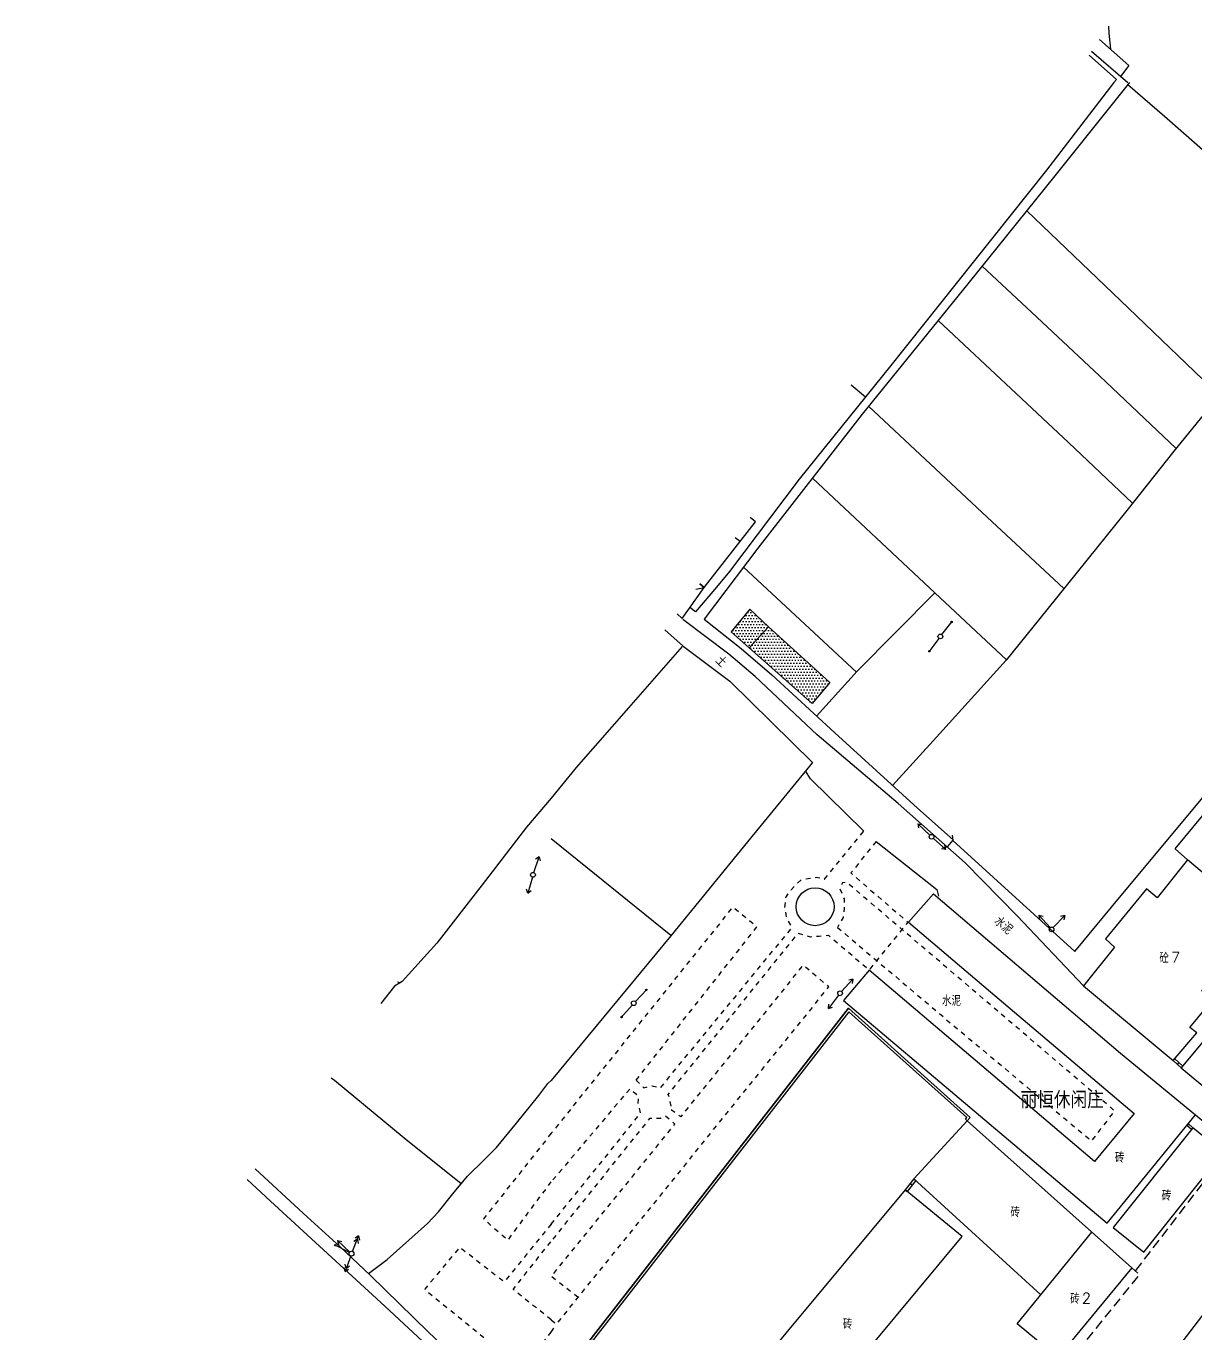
# Model space of a CAD drawing. Extents: x 5235 to 6165, y 11896 to 12757.
# Drawn here: x 5444.9 to 5567.7, y 12118.7 to 12255.9 of the extents above; entities that cross this region are included whole.
import ezdxf
from ezdxf.enums import TextEntityAlignment as Align

# ---------------------------------------------------------------- set-up
doc = ezdxf.new("R2010")
doc.units = 0
doc.header["$LTSCALE"] = 0.5
doc.linetypes.add('X5', pattern=[3, 2, -1])
doc.linetypes.add('X6', pattern=[2, 1, -1])
doc.layers.get('0').update_dxf_attribs({"linetype": 'CONTINUOUS'})
for name, color, linetype in [('DLSS', 4, 'CONTINUOUS'), ('DMTZ', 3, 'CONTINUOUS'), ('GXYZ', 2, 'CONTINUOUS'), ('JMD', 6, 'CONTINUOUS'), ('SXSS', 5, 'CONTINUOUS'), ('ZJ', 7, 'CONTINUOUS')]:
    doc.layers.add(name, color=color, linetype=linetype)
doc.styles.add('HZ', font='rs.shx', dxfattribs={"width": 0.8, "bigfont": 'hztxt.shx'})
doc.linetypes.add('10421', pattern='A,2,[150,AAA.SHX,S=1,R=0,X=0,Y=1],1e-11', length=2)
doc.linetypes.add('10422', pattern='A,2,[150,AAA.SHX,S=1,R=0,X=0,Y=1],2,[177,AAA.SHX,S=1,R=0,X=0,Y=0.8],1e-09', length=4)
doc.linetypes.add('G677', pattern='A,10,[241,XYH_TOWN.SHX,S=0.5,R=0,X=0,Y=-0.5],0', length=10)
pattern_1 = [(0, (0, 0), (0.15625, 0.3125), [0, -0.3125])]

# ---------------------------------------------------------------- blocks, each defined once
blk = doc.blocks.new('G603')
for p, q in [((0.5, 0), (4, 0)), ((4, 0), (3.24, -0.5)), ((4, 0), (3.27, 0.5))]:
    blk.add_line(p, q)
blk.add_circle((0, 0), 0.5)
blk = doc.blocks.new('G601')
for p, q in [((0.5, 0), (4, 0)), ((3.28, -0.02), (2.55, 0.48)), ((4, 0), (3.24, -0.5)), ((4, 0), (3.27, 0.5)), ((3.28, -0.02), (2.51, -0.51))]:
    blk.add_line(p, q)
blk.add_circle((0, 0), 0.5)
blk = doc.blocks.new('G611')
h = blk.add_hatch(color=256)
edge = h.paths.add_edge_path()
edge.add_arc((3.85, 0), 0.15, 0, 360)
blk.add_line((0.5, 0), (4, 0))
for centre, radius in [((0, 0), 0.5), ((3.85, 0), 0.15)]:
    blk.add_circle(centre, radius)

msp = doc.modelspace()

# ---------------------------------------------------------------- hatches: boundary and pattern name
at = {"layer": 'SXSS'}
h = msp.add_hatch(dxfattribs=at)
h.set_pattern_fill('DOTS,N', color=256, scale=5, style=0)
h.set_pattern_definition(pattern_1)
h.paths.add_polyline_path([(5518.89, 12192.34), (5520.79, 12190.66), (5522.82, 12192.87), (5520.85, 12194.71)])
h = msp.add_hatch(dxfattribs=at)
h.set_pattern_fill('DOTS,N', color=256, scale=5, style=0)
h.set_pattern_definition(pattern_1)
h.paths.add_polyline_path([(5522.82, 12192.87), (5529.25, 12187.04), (5527.38, 12184.83), (5520.79, 12190.66)])

# ---------------------------------------------------------------- linework, layer by layer
at = {"flags": 128}
for points in [[(5558.5, 12255.93), (5558.54, 12255.18), (5558.7, 12253.51)], [(5580.95, 12231.77), (5580.18, 12232.57), (5573.72, 12238.12), (5568.36, 12242.95), (5564.38, 12246.43), (5560.52, 12249.76)], [(5549.92, 12236.55), (5560.6, 12226.32), (5570.14, 12217.15)], [(5581.34, 12230.75), (5578.03, 12226.72), (5570.13, 12217.14), (5565.38, 12211.3), (5560.43, 12205.1), (5552.02, 12194.65), (5547.75, 12189.36), (5540.46, 12181.29), (5535.82, 12176.22)], [(5565.61, 12211.58), (5557.56, 12219.23), (5549.91, 12226.38), (5545.23, 12230.73)], [(5540.61, 12225.02), (5554.32, 12212.23), (5561.02, 12205.84)], [(5531.48, 12218.28), (5532.98, 12217)], [(5553.83, 12196.9), (5545.78, 12204.4), (5533.31, 12216.02)], [(5542.17, 12170.44), (5554.96, 12158.8), (5558.82, 12163.45), (5568.05, 12174.53), (5572.32, 12179.64), (5580.4, 12189.27), (5589.85, 12200.71), (5600.55, 12213.69), (5598.28, 12215.72)], [(5527.43, 12208.49), (5540.27, 12196.43)], [(5532.04, 12188.12), (5520.18, 12199.12)], [(5527.85, 12183.51), (5532.12, 12188.21), (5540.27, 12196.43), (5547.79, 12189.42)], [(5527.42, 12178.62), (5520.6, 12170.29), (5512.54, 12160.45), (5500, 12145.24)], [(5532.81, 12171.43), (5527.21, 12176.92), (5526.7, 12177.75)], [(5512.57, 12160.48), (5500, 12170.61)], [(5483.84, 12155.6), (5484.18, 12155.53)], [(5490.55, 12134.4), (5484.54, 12139.21), (5477.23, 12145.23), (5476.89, 12145.49)], [(5480.81, 12124.98), (5482.76, 12126.44), (5487.02, 12130.25), (5488.17, 12131.47), (5489.67, 12133.35), (5491.22, 12135.2), (5492.95, 12136.93), (5494.25, 12138.23), (5496.36, 12140.76), (5498.69, 12143.69), (5499.65, 12144.92), (5500, 12145.24)]]:
    msp.add_lwpolyline(points, dxfattribs=at)
for points in [[(5518.89, 12192.34), (5520.79, 12190.66), (5522.82, 12192.87), (5520.85, 12194.71)], [(5522.82, 12192.87), (5529.25, 12187.04), (5527.38, 12184.83), (5520.79, 12190.66)]]:
    msp.add_lwpolyline(points, close=True, dxfattribs=at)
msp.add_circle((5527.7, 12163.49), 1.99)
at = {"layer": 'DLSS', "flags": 128}
for points in [[(5557.56, 12254.53), (5560.64, 12251.8), (5559.76, 12250.66)], [(5517.34, 12197.02), (5515.16, 12194.43), (5514.55, 12194.89)], [(5555.87, 12155.2), (5548.93, 12162.53), (5543.47, 12168.1), (5536.42, 12174.31), (5527.9, 12181.54), (5521.42, 12187.65), (5518.65, 12190.01), (5513.83, 12193.64)], [(5511.94, 12192.57), (5513.84, 12190.83), (5518.74, 12187.16), (5527.42, 12178.62)], [(5541.09, 12169.72), (5541.59, 12169.76), (5542.19, 12170.49), (5542.13, 12170.99)], [(5534.12, 12170.35), (5540.48, 12165.3), (5540.66, 12164.59)], [(5567.62, 12141.64), (5573.57, 12136.74), (5576.55, 12134.3), (5576.86, 12133.68), (5577.04, 12133.28), (5577, 12132.39), (5576.6, 12131.55), (5570.1, 12122.86), (5560.62, 12110.48), (5554.29, 12102.33), (5544.1, 12089.09), (5532.29, 12073.55), (5520.71, 12058.49), (5508.06, 12042.01), (5507.3, 12040.92)]]:
    msp.add_lwpolyline(points, dxfattribs=at)
at = {"layer": 'DLSS', "linetype": 'X6', "flags": 128}
for points in [[(5508.91, 12145.29), (5509.72, 12144.48), (5510.59, 12144.7), (5511.46, 12144.48), (5525.29, 12161.31), (5524.75, 12162.24), (5524.53, 12163.32), (5524.64, 12164.46), (5525.18, 12165.28), (5526.23, 12166.33), (5527.86, 12166.6), (5528.68, 12166.38), (5532.81, 12171.43)], [(5534.12, 12170.35), (5531.45, 12167.03), (5537.44, 12161.87), (5533.42, 12156.91)], [(5508.91, 12145.29), (5521.6, 12161.38), (5519.04, 12163.44), (5500, 12139.71)], [(5500, 12120.14), (5500.54, 12119.65), (5529.15, 12155.08), (5526.44, 12157.36), (5513.6, 12141.45), (5512.44, 12142.25), (5512.59, 12142.56), (5512.44, 12143.3), (5512.28, 12143.78), (5525.92, 12160.71), (5527.19, 12160.34), (5528.14, 12160.4), (5529.1, 12160.5), (5533.46, 12156.79)], [(5500, 12130.17), (5509.39, 12141.82), (5509.12, 12142.8), (5509.18, 12143.56), (5508.25, 12144.37), (5500, 12134.61)], [(5502.82, 12122.47), (5500, 12124.68), (5508.58, 12135.21), (5512.99, 12140.67), (5511.96, 12141.54), (5511.47, 12141.27), (5510.32, 12141.27), (5500, 12128.39)], [(5500, 12139.71), (5492.89, 12130.71), (5495.45, 12128.49), (5500, 12134.61)], [(5500, 12130.17), (5495.05, 12124.1), (5490.38, 12127.73), (5486.71, 12123.33), (5496.84, 12115.07), (5500, 12118.84)], [(5500, 12120.12), (5496, 12123.31), (5500, 12128.39)], [(5500, 12118.84), (5500.54, 12119.65)]]:
    msp.add_lwpolyline(points, dxfattribs=at)
msp.add_lwpolyline([(5530.05, 12161.31), (5542.07, 12151.16), (5556.72, 12138.89), (5559.17, 12142.04), (5531.02, 12166.05), (5530.59, 12165.99), (5530.26, 12165.45), (5530.75, 12164.31), (5530.75, 12163.28), (5530.64, 12162.35)], close=True, dxfattribs=at)
at = {"layer": 'DMTZ', "linetype": '10421', "flags": 128}
for points in [[(5559.07, 12250), (5551.99, 12240.81), (5544.28, 12231.16), (5535.65, 12220.32), (5526.04, 12208.36), (5518.71, 12198.68), (5517.34, 12197.02)], [(5513.74, 12190.8), (5508.1, 12184.36), (5502.61, 12178.1), (5500, 12174.88)], [(5500, 12174.88), (5497.4, 12171.83), (5492.76, 12165.78), (5487.98, 12159.68), (5484.35, 12155.63), (5483.55, 12155.14), (5482.12, 12153.34)]]:
    msp.add_lwpolyline(points, dxfattribs=at)
at = {"layer": 'DMTZ', "linetype": '10422', "flags": 128}
msp.add_lwpolyline([(5497.29, 12109.25), (5487.12, 12118.84), (5481, 12124.8)], dxfattribs=at)
at = {"layer": 'JMD'}
for p, q in [((5515.17, 12196.82), (5516.05, 12197)), ((5565.3, 12147.34), (5565.47, 12147.52)), ((5565.74, 12146.93), (5565.91, 12147.12)), ((5566.13, 12146.58), (5566.3, 12146.76)), ((5543.67, 12141.02), (5543.49, 12141.19)), ((5543.67, 12141.02), (5543.67, 12141.02)), ((5566.88, 12140.73), (5566.72, 12140.54)), ((5566.92, 12140.69), (5566.76, 12140.5)), ((5567.37, 12140.29), (5567.21, 12140.1)), ((5537.69, 12134.44), (5537.88, 12134.29)), ((5538.06, 12134.91), (5538.26, 12134.76)), ((5537.15, 12133.77), (5537.35, 12133.61))]:
    msp.add_line(p, q, dxfattribs=at)
at = {"layer": 'JMD', "flags": 128}
for points in [[(5515.59, 12197.37), (5516.05, 12197), (5521.43, 12203.91), (5520.89, 12204.34)], [(5519.31, 12202.26), (5519.82, 12201.85)], [(5513.22, 12194.25), (5513.74, 12193.76), (5516.05, 12197), (5515.59, 12197.37)], [(5566.81, 12168.42), (5565.49, 12169.57), (5570.21, 12175.26), (5576.31, 12170.04), (5580.87, 12175.49), (5584.9, 12172), (5575.62, 12160.97)], [(5537.49, 12161.87), (5540.12, 12164.85), (5559.76, 12148.11), (5567.62, 12141.64)], [(5537.49, 12161.87), (5546.13, 12154.57), (5561.2, 12141.77), (5557.03, 12136.74), (5533.36, 12156.83), (5530.68, 12153.65), (5543.95, 12142.44), (5558.35, 12130.27), (5567.62, 12141.64)], [(5543.67, 12141.02), (5543.98, 12141.36), (5531.2, 12152.83), (5500, 12112.77)], [(5500, 12112.77), (5531.2, 12152.83)], [(5531.2, 12152.83), (5543.98, 12141.36)], [(5565.3, 12147.34), (5566.13, 12146.58)], [(5543.67, 12141.02), (5538.06, 12134.91), (5551.4, 12122.75)], [(5543.98, 12141.36), (5543.67, 12141.02)], [(5543.67, 12141.02), (5560.94, 12125.58)], [(5567.37, 12140.29), (5566.88, 12140.73)], [(5538.06, 12134.91), (5537.15, 12133.77)], [(5553.17, 12116.17), (5548.93, 12119.71), (5556.74, 12129.34)], [(5560.94, 12125.58), (5553.17, 12116.17)]]:
    msp.add_lwpolyline(points, dxfattribs=at)
for points in [[(5565.3, 12147.34), (5567.79, 12150.25), (5567.06, 12150.81), (5569.38, 12153.66), (5568.29, 12154.65), (5569.68, 12156.27), (5570.77, 12155.31), (5573, 12158.07), (5573.79, 12157.38), (5576.31, 12160.39), (5566.81, 12168.42), (5563.6, 12164.41), (5562.49, 12165.38), (5558.2, 12160.13), (5559.13, 12159.25), (5555.87, 12155.2)], [(5569.26, 12144), (5580.14, 12157.1), (5577.01, 12159.68), (5566.13, 12146.58)], [(5559.01, 12129.82), (5562.22, 12127.22), (5570.55, 12137.69), (5567.37, 12140.29)], [(5518.38, 12111.2), (5524.33, 12106.25), (5543.14, 12128.86), (5537.15, 12133.77)]]:
    msp.add_lwpolyline(points, close=True, dxfattribs=at)
at = {"layer": 'JMD', "linetype": 'G677', "flags": 128}
for points in [[(5543.49, 12141.19), (5543.63, 12141.35), (5531.23, 12152.47), (5500, 12112.37)], [(5565.47, 12147.52), (5566.3, 12146.76)], [(5567.21, 12140.1), (5566.72, 12140.54)], [(5538.26, 12134.76), (5537.35, 12133.61)]]:
    msp.add_lwpolyline(points, dxfattribs=at)
at = {"layer": 'JMD', "linetype": 'X5', "flags": 128}
for points in [[(5561.38, 12125.31), (5568.12, 12134.08), (5570.79, 12137.49), (5570.55, 12137.69)], [(5553.26, 12116.02), (5554.14, 12115.39), (5561.77, 12124.89), (5560.94, 12125.58)]]:
    msp.add_lwpolyline(points, dxfattribs=at)
at = {"layer": 'SXSS', "flags": 128}
for points in [[(5559.07, 12250), (5559.33, 12250.32), (5556.46, 12252.89)], [(5556.73, 12253.29), (5560.52, 12250)], [(5560.71, 12250), (5553, 12240.38), (5543.73, 12228.87), (5532.65, 12215.21), (5521.7, 12201.13), (5516.07, 12193.67), (5519.93, 12190.61), (5523.15, 12187.84), (5529.77, 12181.73), (5538.45, 12173.82), (5542.19, 12170.5)], [(5468.93, 12135.97), (5473.98, 12131.3), (5477.84, 12127.8), (5481, 12124.8)], [(5444.87, 12045.28), (5451.22, 12053.21), (5457.28, 12060.79), (5467.31, 12073.24), (5474.59, 12082.3), (5482.32, 12092.01), (5488.85, 12100.16), (5495.97, 12109.06), (5482.52, 12121.55), (5470.52, 12132.58), (5468.06, 12134.84)]]:
    msp.add_lwpolyline(points, dxfattribs=at)

# ---------------------------------------------------------------- block references
at = {"layer": 'GXYZ'}
for name, p, xscale, yscale, zscale, rotation in [('G611', (5540.85, 12191.86), 0.5, 0.5, 0.5, 52.18850381054428), ('G611', (5540.85, 12191.86), 0.5, 0.5, 0.5, 233.357601199023), ('G603', (5539.93, 12170.83), 0.5, 0.5, 0.5, 136.7726577724336), ('G603', (5539.93, 12170.83), 0.5, 0.5, 0.5, 317.7632506138233), ('G603', (5498.08, 12166.84), 0.4999999999999997, 0.4999999999999997, 0.4999999999999997, 71.54617351725547), ('G603', (5498.08, 12166.84), 0.4999999999999997, 0.4999999999999997, 0.4999999999999997, 254.4597084342464), ('G603', (5552.53, 12161.11), 0.5, 0.5, 0.5, 131.8569787892512), ('G603', (5552.53, 12161.11), 0.5, 0.5, 0.5, 46.51123625773172), ('G603', (5530.32, 12154.4), 0.5, 0.5, 0.5, 48.14308810390152), ('G611', (5508.66, 12153.36), 0.5, 0.5, 0.5, 46.48384645193821), ('G603', (5530.32, 12154.4), 0.5, 0.5, 0.5, 232.6604714977678), ('G611', (5508.66, 12153.36), 0.4999999999999998, 0.4999999999999998, 0.4999999999999998, 228.7774911961284), ('G603', (5479.03, 12127.07), 0.5, 0.5, 0.5, 136.7989350855588), ('G601', (5479.03, 12127.07), 0.5, 0.5, 0.5, 68.39855550603782), ('G611', (5479.03, 12127.07), 0.5, 0.5, 0.5, 152.8154300757341), ('G601', (5479.03, 12127.07), 0.5, 0.5, 0.5, 250.396193758422)]:
    msp.add_blockref(name, p, dxfattribs=dict(at, xscale=xscale, yscale=yscale, zscale=zscale, rotation=rotation))

# ---------------------------------------------------------------- texts
at = {"layer": 'ZJ', "style": 'HZ'}
for s, rotation, p in [('土', 315.8673, (5517.91, 12189.29)), ('水泥', 319.9355, (5547.53, 12161.59))]:
    msp.add_text(s, height=1, rotation=rotation, dxfattribs=at).set_placement(p, align=Align.MIDDLE)
for s, height, p in [('砼', 1, (5564.35, 12158.18)), ('7', 1.1, (5565.55, 12158.18)), ('水泥', 1, (5542.02, 12153.68)), ('丽恒休闲庄', 1.75, (5553.64, 12143.29)), ('砖', 1, (5559.67, 12137.21)), ('砖', 1, (5564.59, 12133.22)), ('砖', 1, (5548.71, 12131.49)), ('砖', 1, (5554.98, 12122.4)), ('2', 1.1, (5556.18, 12122.4)), ('砖', 1, (5531.11, 12119.74))]:
    msp.add_text(s, height=height, dxfattribs=at).set_placement(p, align=Align.MIDDLE)

doc.saveas('drawing.dxf')
